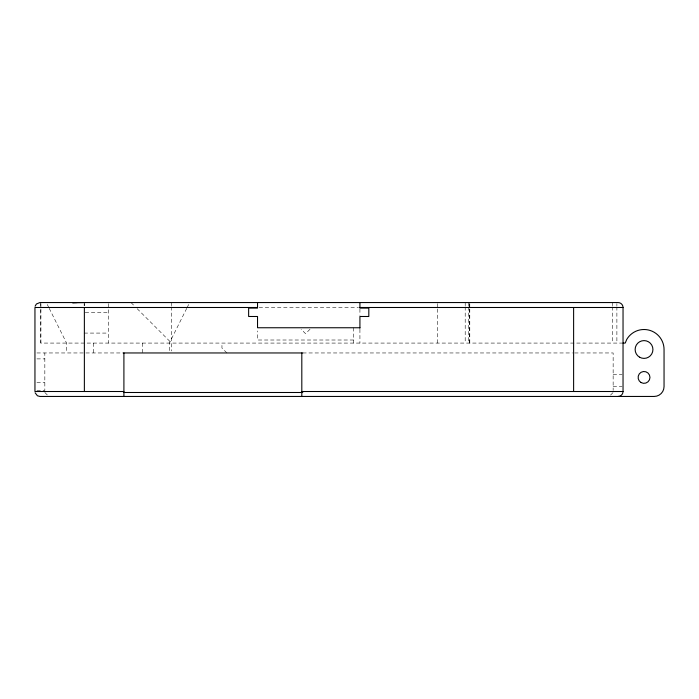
<?xml version="1.0" encoding="UTF-8"?>
<svg xmlns="http://www.w3.org/2000/svg" width="699" height="699" viewBox="0 0 699 699"><rect width="100%" height="100%" fill="white"/><g stroke="black" fill="none" stroke-linecap="round" stroke-linejoin="round"><path stroke-width="0.52" stroke-dasharray="3.5 2.62" d="M186.738 308.338L169.368 343.078L169.368 350.985M187.218 307.377L188.669 304.484M310.015 329.238L305.568 333.685L301.12 329.238M610.515 395.127L613.145 392.497M259.102 307.49L358.473 307.49M85.217 312.54L108.485 312.54M84.16 333.082L108.485 333.082M353.598 340.011L257.529 340.011L257.529 330.924M623.036 343.078L40.787 343.078L40.787 306.817M36.925 352.96L122.832 352.96M302.781 352.96L572.525 352.96M574.639 352.96L613.145 352.96L613.145 390.357M36.925 358.893L44.832 358.893M613.145 374.708L622.04 374.708M36.925 382.606L44.832 382.606M613.145 386.564L622.04 386.564M36.925 390.514L44.832 390.514L44.832 352.96M226.895 352.96L221.95 348.015L221.95 343.078M131.019 302.553L134.077 305.612M137.135 308.67L171.543 343.078M44.832 392.497L47.471 395.127M47.279 304.484L48.729 307.377M49.21 308.338L66.58 343.078L66.58 352.96M616.885 303.619L616.885 305.751M616.885 306.817L616.885 343.078M612.595 302.553L612.595 305.751M612.595 306.817L612.595 343.078M469.789 303.619L469.789 307.883M469.789 308.949L469.789 343.078M469.274 303.619L469.274 307.883M469.274 308.949L469.274 343.078M468.662 302.553L468.662 305.751M468.662 306.817L468.662 343.078M465.202 302.553L465.202 305.751M465.202 306.817L465.202 343.078M437.338 303.619L437.338 307.883M437.338 308.949L437.338 343.078M359.924 308.949L359.924 315.345M359.924 329.212L359.924 343.078M353.598 327.752L353.598 343.078M171.543 302.553L171.543 305.751M171.543 306.817L171.543 350.985M142.683 343.078L142.683 352.96M108.485 303.619L108.485 343.078M93.264 343.078L93.264 352.96M84.693 302.553L84.693 305.751M84.16 303.619L84.16 305.751M40.883 303.619L40.883 307.883M40.883 308.949L40.883 343.078M40.787 302.553L40.787 305.751"/><path stroke-width="1.05" d="M35.116 306.214L36.4 304.004L39.895 302.553L618.091 302.553A4.945 4.945 0 0 1 623.036 307.49L623.036 391.51A4.945 4.945 0 0 1 618.091 396.447M84.693 302.553L72.539 302.719L77.187 302.553M257.529 307.49L34.95 307.49L34.95 391.51L123.906 391.51M359.924 307.49L623.036 307.49M359.924 327.752L257.529 327.752L257.529 316.49L248.634 316.49L248.634 308.084L257.529 308.084L257.529 302.553M623.036 343.078L625.221 343.078L626.706 339.496A20.018 20.018 0 0 1 664.05 349.5L664.05 386.564A9.882 9.882 0 0 1 654.168 396.447L39.895 396.447L37.423 395.783L35.116 392.786M123.347 352.96L302.781 352.96M301.811 391.51L623.036 391.51M123.679 392.497L302.781 392.497M573.617 307.49L573.617 391.51M359.924 302.553L359.924 308.084L368.819 308.084L368.819 316.49L359.924 316.49L359.924 328.189M301.811 352.96L301.811 396.447M123.906 352.96L123.906 396.447M84.369 307.49L84.369 391.51M639.585 357.206A8.895 8.895 0 0 0 652.927 349.5A8.895 8.895 0 0 0 639.585 341.794A8.895 8.895 0 0 0 639.585 357.206M641.07 382.554A5.933 5.933 0 0 0 649.965 377.425A5.933 5.933 0 0 0 641.07 372.287A5.933 5.933 0 0 0 641.07 382.554"/></g></svg>
